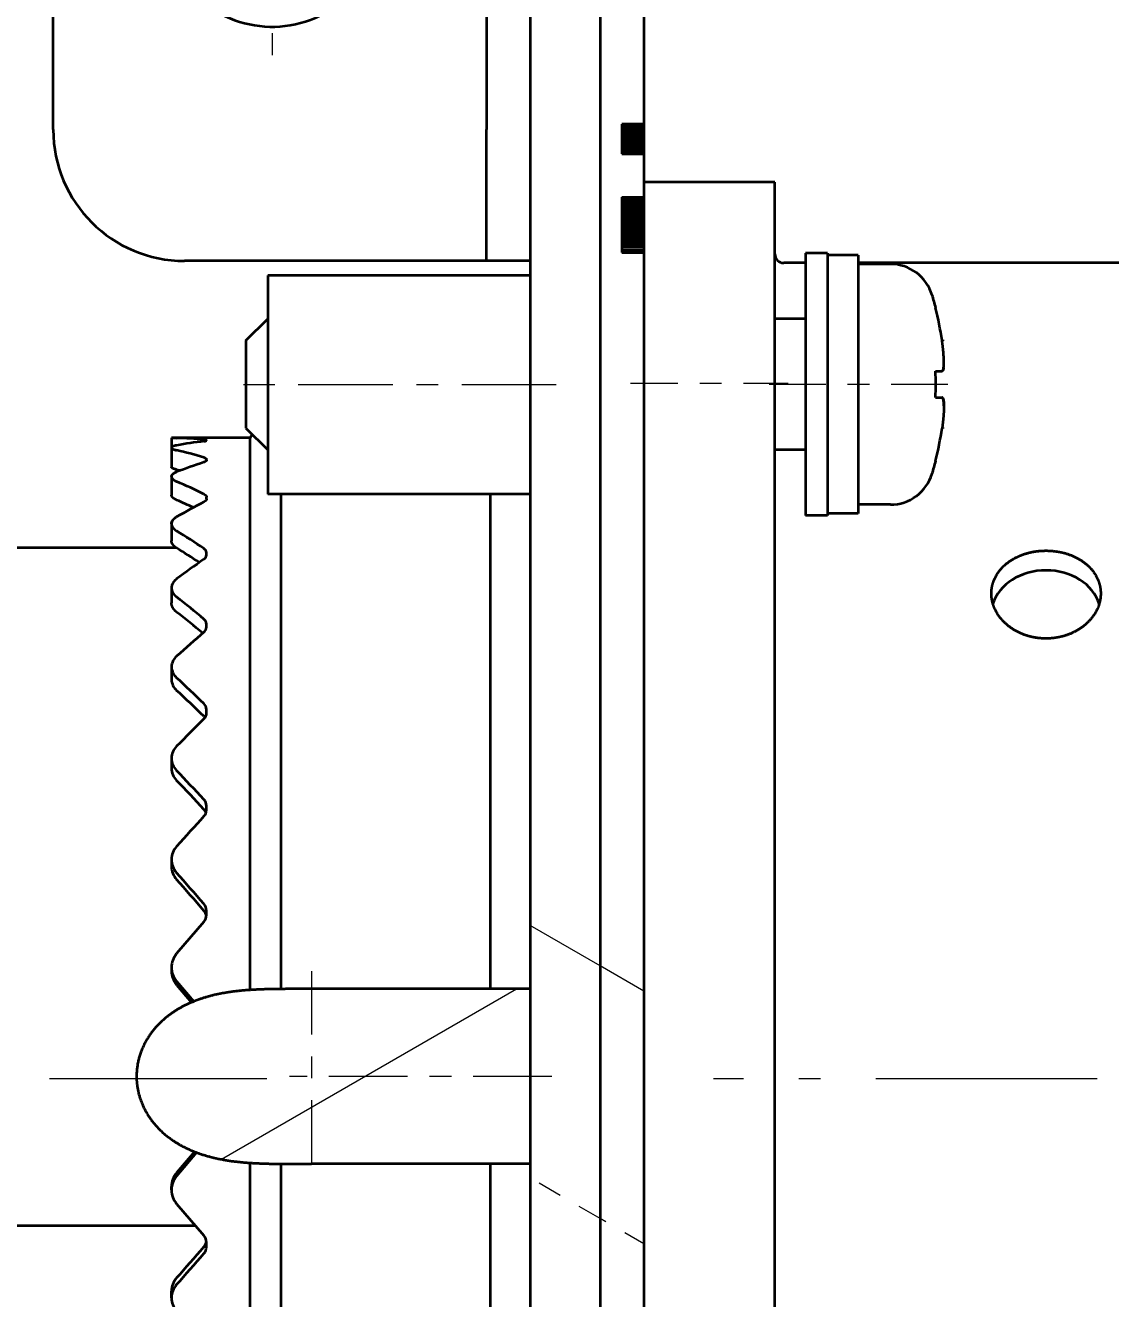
# Model space of a CAD drawing. Extents: x 23 to 417, y 3 to 294.
# Drawn here: x 148.15 to 153.12, y 103.51 to 109.33 of the extents above; entities that cross this region are included whole.
import ezdxf
from ezdxf.enums import TextEntityAlignment as Align

# ---------------------------------------------------------------- set-up
doc = ezdxf.new("R2010")
doc.units = 0
doc.linetypes.add('DASHDOT', pattern=[18.5, 12, -3, 0.5, -3])
doc.linetypes.add('DASHED', pattern=[15, 12, -3])
doc.layers.get('0').update_dxf_attribs({"lineweight": 13})
doc.styles.get("Standard").update_dxf_attribs({"font": 'isocp.shx'})
doc.dimstyles.get("Standard").update_dxf_attribs({"dimtxt": 2.5, "dimasz": 2.5, "dimexe": 1.25, "dimexo": 0.625, "dimtad": 1, "dimtxsty": 'Standard', "dimcen": 2.5, "dimadec": 0, "dimazin": 0, "dimtfac": 1, "dimtmove": 0, "dimatfit": 0, "dimfxl": 0, "dimarcsym": 0})

# ---------------------------------------------------------------- blocks, each defined once
blk = doc.blocks.new('*D488')
at = {"color": 230, "lineweight": 13, "transparency": 16777216}
for p, q in [((150.6607, 111.8515), (183.7206, 111.8515)), ((183.7206, 83.6523), (183.7206, 111.8515)), ((150.6607, 83.6523), (183.7206, 83.6523))]:
    blk.add_line(p, q, dxfattribs=at)
for points in [[(184.2383, 109.9196), (183.7206, 111.8515), (183.203, 109.9196)], [(183.203, 85.5842), (183.7206, 83.6523), (184.2383, 85.5842)]]:
    blk.add_lwpolyline(points, dxfattribs=at)
for s, height, width, p, p2 in [(']', 2, 1.552524, (181.7206, 106.1984), (181.7206, 106.9746)), ('6', 2, 1.295757, (181.7206, 103.6445), (181.7206, 105.1984)), ('[', 2, 1.552523, (181.7206, 101.8682), (181.7206, 102.6445)), ('/', 1, 1.818182, (181.2206, 99.8682), (181.2206, 100.8682)), ('%%p2', 1.4, 1.254643, (181.4206, 96.5671), (181.4206, 98.8682)), ('141', 2, 1.533838, (181.7206, 90.3054), (181.7206, 95.3671))]:
    blk.add_text(s, height=height, rotation=90, dxfattribs=dict(at, width=width)).set_placement(p, p2, align=Align.FIT)
blk = doc.blocks.new('*D490')
at = {"color": 30, "lineweight": 13, "transparency": 16777216}
for p, q in [((151.4607, 111.8515), (178.8964, 111.8515)), ((176.8964, 66.8053), (176.8964, 111.8515))]:
    blk.add_line(p, q, dxfattribs=at)
at = {"color": 30, "lineweight": 13, "ltscale": 0.108962, "transparency": 16777216}
blk.add_line((174.5379, 97.8119), (178.8964, 97.8119), dxfattribs=at)
at = {"color": 30, "lineweight": 13, "transparency": 16777216}
for points in [[(177.414, 109.9196), (176.8964, 111.8515), (176.3787, 109.9196)], [(176.3787, 99.7438), (176.8964, 97.8119), (177.414, 99.7438)]]:
    blk.add_lwpolyline(points, dxfattribs=at)
for s, height, width, p, p2 in [(']', 2, 1.552522, (174.8964, 85.8574), (174.8964, 86.6336)), ('2.76', 2, 1.443275, (174.8964, 78.2194), (174.8964, 84.8574)), ('[', 2, 1.552527, (174.8964, 76.4432), (174.8964, 77.2194)), ('/', 1, 1.818182, (174.3964, 74.4432), (174.3964, 75.4432)), ('70.2', 2, 1.436744, (174.8964, 66.8053), (174.8964, 73.4432))]:
    blk.add_text(s, height=height, rotation=90, dxfattribs=dict(at, width=width)).set_placement(p, p2, align=Align.FIT)
blk = doc.blocks.new('*D491')
at = {"color": 30, "lineweight": 13, "ltscale": 0.321441, "transparency": 16777216}
blk.add_line((133.7807, 115.7119), (133.7807, 128.5695), dxfattribs=at)
at = {"color": 30, "lineweight": 13, "transparency": 16777216}
for p, q in [((172.8727, 100.5898), (172.8727, 128.5695)), ((133.7807, 126.5695), (172.8727, 126.5695))]:
    blk.add_line(p, q, dxfattribs=at)
for points in [[(135.7125, 127.0872), (133.7807, 126.5695), (135.7125, 126.0519)], [(170.9408, 126.0519), (172.8727, 126.5695), (170.9408, 127.0872)]]:
    blk.add_lwpolyline(points, dxfattribs=at)
for s, height, width, p, p2 in [('[', 2, 1.552527, (161.9688, 128.5695), (162.745, 128.5695)), (']', 2, 1.552527, (169.4291, 128.5695), (170.2053, 128.5695)), ('195.5', 2, 1.537044, (145.3681, 128.5695), (153.9599, 128.5695)), ('7.7', 2, 1.51098, (163.745, 128.5695), (168.4291, 128.5695)), ('%%p10', 1.4, 1.55393, (155.1599, 128.8695), (158.9688, 128.8695)), ('/', 1, 1.818182, (159.9688, 129.0695), (160.9688, 129.0695))]:
    blk.add_text(s, height=height, dxfattribs=dict(at, width=width)).set_placement(p, p2, align=Align.FIT)
blk = doc.blocks.new('BLOCK4466')
at = {"color": 7, "linetype": 'DASHDOT', "lineweight": 13, "ltscale": 0.1625}
for p, q in [((43.002, 55.802), (43.002, 49.302)), ((46.252, 52.552), (39.752, 52.552))]:
    blk.add_line(p, q, dxfattribs=at)
blk = doc.blocks.new('BLOCK4554')
at = {"color": 7, "lineweight": 35}
for p, q in [((48.9, 62.602), (48.9, -65.497)), ((50.5, 62.602), (50.5, -78.297)), ((50.5, 51.5), (50.5, 1.5)), ((51.5, 44.889), (51.5, 1.5)), ((54.5, 10.1), (54.5, 41.9))]:
    blk.add_line(p, q, dxfattribs=at)
at = {"color": 7, "lineweight": 35, "ltscale": 0.117598}
for p, q in [((47.9, 52.402), (47.9, 47.698)), ((48.9, 52.402), (48.9, 47.698))]:
    blk.add_line(p, q, dxfattribs=at)
at = {"color": 7, "lineweight": 35, "ltscale": 0.092598}
blk.add_line((37.996, 47.698), (37.996, 51.402), dxfattribs=at)
at = {"color": 7, "lineweight": 35, "ltscale": 0.091872}
blk.add_line((51.5, 51.5), (51.5, 47.825), dxfattribs=at)
at = {"color": 7, "lineweight": 35, "ltscale": 0.0125}
for p, q in [((51, 47.825), (51.5, 47.825)), ((51.5, 47.824), (51, 47.824)), ((51.5, 47.819), (51, 47.819)), ((51.5, 47.812), (51, 47.812)), ((51.5, 47.802), (51, 47.802)), ((51.5, 47.79), (51, 47.79)), ((51.5, 47.776), (51, 47.776)), ((51.5, 47.76), (51, 47.76)), ((51.5, 47.741), (51, 47.741)), ((51.5, 47.721), (51, 47.721)), ((51.5, 47.698), (51, 47.698)), ((51.5, 47.671), (51, 47.671)), ((51.5, 47.641), (51, 47.641)), ((51.5, 47.608), (51, 47.608)), ((51.5, 47.571), (51, 47.571)), ((51.5, 47.531), (51, 47.531)), ((51.5, 47.488), (51, 47.488)), ((51.5, 47.441), (51, 47.441)), ((51.5, 47.391), (51, 47.391)), ((51.5, 47.338), (51, 47.338)), ((51.5, 47.282), (51, 47.282)), ((51.5, 47.224), (51, 47.224)), ((51.5, 47.165), (51, 47.165)), ((51, 47.146), (51.5, 47.146)), ((51, 46.153), (51.5, 46.153)), ((51.5, 46.087), (51, 46.087)), ((51.5, 46.024), (51, 46.024)), ((51.5, 45.964), (51, 45.964)), ((51.5, 45.907), (51, 45.907)), ((51.5, 45.855), (51, 45.855)), ((51.5, 45.807), (51, 45.807)), ((51.5, 45.764), (51, 45.764)), ((51.5, 45.725), (51, 45.725)), ((51.5, 45.69), (51, 45.69)), ((51.5, 45.659), (51, 45.659)), ((51.5, 45.633), (51, 45.633)), ((51.5, 45.612), (51, 45.612)), ((51.5, 45.594), (51, 45.594)), ((51.5, 45.563), (51, 45.563)), ((51.5, 45.532), (51, 45.532)), ((51.5, 45.5), (51, 45.5)), ((51.5, 45.467), (51, 45.467)), ((51.5, 45.434), (51, 45.434)), ((51.5, 45.4), (51, 45.4)), ((51.5, 45.365), (51, 45.365)), ((51.5, 45.33), (51, 45.33)), ((51.5, 45.295), (51, 45.295)), ((51.5, 45.259), (51, 45.259)), ((51.5, 45.219), (51, 45.219)), ((51.5, 45.174), (51, 45.174)), ((51.5, 45.123), (51, 45.123)), ((51.5, 45.067), (51, 45.067)), ((51.5, 45.005), (51, 45.005)), ((51.5, 44.937), (51, 44.937)), ((51, 44.889), (51.5, 44.889)), ((55.7, 44.875), (55.2, 44.875)), ((55.7, 44.875), (55.2, 44.875)), ((55.2, 44.65), (54.7, 44.65)), ((55.7, 38.875), (55.2, 38.875))]:
    blk.add_line(p, q, dxfattribs=at)
at = {"color": 7, "lineweight": 35, "ltscale": 0.016978}
blk.add_line((51, 47.825), (51, 47.146), dxfattribs=at)
at = {"color": 7, "lineweight": 35, "ltscale": 0.000134675}
blk.add_line((51.5, 47.824), (51.5, 47.819), dxfattribs=at)
at = {"color": 7, "lineweight": 35, "ltscale": 0.00018845}
blk.add_line((51.5, 47.819), (51.5, 47.812), dxfattribs=at)
at = {"color": 7, "lineweight": 35, "ltscale": 0.0002426}
blk.add_line((51.5, 47.812), (51.5, 47.802), dxfattribs=at)
at = {"color": 7, "lineweight": 35, "ltscale": 0.0002964}
blk.add_line((51.5, 47.802), (51.5, 47.79), dxfattribs=at)
at = {"color": 7, "lineweight": 35, "ltscale": 0.0003502}
blk.add_line((51.5, 47.79), (51.5, 47.776), dxfattribs=at)
at = {"color": 7, "lineweight": 35, "ltscale": 0.000403975}
blk.add_line((51.5, 47.776), (51.5, 47.76), dxfattribs=at)
at = {"color": 7, "lineweight": 35, "ltscale": 0.00045815}
blk.add_line((51.5, 47.76), (51.5, 47.741), dxfattribs=at)
at = {"color": 7, "lineweight": 35, "ltscale": 0.000511925}
blk.add_line((51.5, 47.741), (51.5, 47.721), dxfattribs=at)
at = {"color": 7, "lineweight": 35, "ltscale": 0.075}
for p, q in [((47.9, 44.698), (47.9, 47.698)), ((48.9, 47.698), (48.9, 44.698)), ((54.5, 46.5), (51.5, 46.5))]:
    blk.add_line(p, q, dxfattribs=at)
at = {"color": 7, "lineweight": 35, "ltscale": 0.000580975}
blk.add_line((51.5, 47.721), (51.5, 47.698), dxfattribs=at)
at = {"color": 7, "lineweight": 35, "ltscale": 0.000664525}
blk.add_line((51.5, 47.698), (51.5, 47.671), dxfattribs=at)
at = {"color": 7, "lineweight": 35, "ltscale": 0.000748825}
blk.add_line((51.5, 47.671), (51.5, 47.641), dxfattribs=at)
at = {"color": 7, "lineweight": 35, "ltscale": 0.000832375}
blk.add_line((51.5, 47.641), (51.5, 47.608), dxfattribs=at)
at = {"color": 7, "lineweight": 35, "ltscale": 0.00091665}
blk.add_line((51.5, 47.608), (51.5, 47.571), dxfattribs=at)
at = {"color": 7, "lineweight": 35, "ltscale": 0.001}
blk.add_line((51.5, 47.571), (51.5, 47.531), dxfattribs=at)
at = {"color": 7, "lineweight": 35, "ltscale": 0.001084}
blk.add_line((51.5, 47.531), (51.5, 47.488), dxfattribs=at)
at = {"color": 7, "lineweight": 35, "ltscale": 0.001168}
blk.add_line((51.5, 47.488), (51.5, 47.441), dxfattribs=at)
at = {"color": 7, "lineweight": 35, "ltscale": 0.001252}
blk.add_line((51.5, 47.441), (51.5, 47.391), dxfattribs=at)
at = {"color": 7, "lineweight": 35, "ltscale": 0.001336}
blk.add_line((51.5, 47.391), (51.5, 47.338), dxfattribs=at)
at = {"color": 7, "lineweight": 35, "ltscale": 0.001398}
blk.add_line((51.5, 47.338), (51.5, 47.282), dxfattribs=at)
at = {"color": 7, "lineweight": 35, "ltscale": 0.001437}
blk.add_line((51.5, 47.282), (51.5, 47.224), dxfattribs=at)
at = {"color": 7, "lineweight": 35, "ltscale": 0.001477}
blk.add_line((51.5, 47.224), (51.5, 47.165), dxfattribs=at)
at = {"color": 7, "lineweight": 35, "ltscale": 0.000479376}
blk.add_line((51.5, 47.165), (51.5, 47.146), dxfattribs=at)
at = {"color": 7, "lineweight": 35, "ltscale": 0.024835}
blk.add_line((51.5, 47.146), (51.5, 46.153), dxfattribs=at)
at = {"color": 7, "lineweight": 35, "ltscale": 0.115}
blk.add_line((54.5, 41.9), (54.5, 46.5), dxfattribs=at)
at = {"color": 7, "lineweight": 35, "ltscale": 0.031578}
blk.add_line((51, 46.153), (51, 44.889), dxfattribs=at)
at = {"color": 7, "lineweight": 35, "ltscale": 0.001662}
blk.add_line((51.5, 46.154), (51.5, 46.087), dxfattribs=at)
at = {"color": 7, "lineweight": 35, "ltscale": 0.001584}
blk.add_line((51.5, 46.087), (51.5, 46.024), dxfattribs=at)
at = {"color": 7, "lineweight": 35, "ltscale": 0.001506}
blk.add_line((51.5, 46.024), (51.5, 45.964), dxfattribs=at)
at = {"color": 7, "lineweight": 35, "ltscale": 0.001412}
blk.add_line((51.5, 45.964), (51.5, 45.907), dxfattribs=at)
at = {"color": 7, "lineweight": 35, "ltscale": 0.001304}
blk.add_line((51.5, 45.907), (51.5, 45.855), dxfattribs=at)
at = {"color": 7, "lineweight": 35, "ltscale": 0.001196}
blk.add_line((51.5, 45.855), (51.5, 45.807), dxfattribs=at)
at = {"color": 7, "lineweight": 35, "ltscale": 0.001087}
blk.add_line((51.5, 45.807), (51.5, 45.764), dxfattribs=at)
at = {"color": 7, "lineweight": 35, "ltscale": 0.000978475}
blk.add_line((51.5, 45.764), (51.5, 45.725), dxfattribs=at)
at = {"color": 7, "lineweight": 35, "ltscale": 0.00087015}
blk.add_line((51.5, 45.725), (51.5, 45.69), dxfattribs=at)
at = {"color": 7, "lineweight": 35, "ltscale": 0.000761775}
blk.add_line((51.5, 45.69), (51.5, 45.659), dxfattribs=at)
at = {"color": 7, "lineweight": 35, "ltscale": 0.000653075}
blk.add_line((51.5, 45.659), (51.5, 45.633), dxfattribs=at)
at = {"color": 7, "lineweight": 35, "ltscale": 0.00054475}
blk.add_line((51.5, 45.633), (51.5, 45.612), dxfattribs=at)
at = {"color": 7, "lineweight": 35, "ltscale": 0.000436025}
blk.add_line((51.5, 45.612), (51.5, 45.594), dxfattribs=at)
at = {"color": 7, "lineweight": 35, "ltscale": 0.0007717}
blk.add_line((51.5, 45.594), (51.5, 45.563), dxfattribs=at)
at = {"color": 7, "lineweight": 35, "ltscale": 0.000786225}
blk.add_line((51.5, 45.563), (51.5, 45.532), dxfattribs=at)
at = {"color": 7, "lineweight": 35, "ltscale": 0.00080145}
blk.add_line((51.5, 45.532), (51.5, 45.5), dxfattribs=at)
at = {"color": 7, "lineweight": 35, "ltscale": 0.000816725}
blk.add_line((51.5, 45.5), (51.5, 45.467), dxfattribs=at)
at = {"color": 7, "lineweight": 35, "ltscale": 0.000831625}
blk.add_line((51.5, 45.467), (51.5, 45.434), dxfattribs=at)
at = {"color": 7, "lineweight": 35, "ltscale": 0.000846475}
blk.add_line((51.5, 45.434), (51.5, 45.4), dxfattribs=at)
at = {"color": 7, "lineweight": 35, "ltscale": 0.00086135}
blk.add_line((51.5, 45.4), (51.5, 45.365), dxfattribs=at)
at = {"color": 7, "lineweight": 35, "ltscale": 0.000876625}
blk.add_line((51.5, 45.365), (51.5, 45.33), dxfattribs=at)
at = {"color": 7, "lineweight": 35, "ltscale": 0.0008915}
blk.add_line((51.5, 45.33), (51.5, 45.295), dxfattribs=at)
at = {"color": 7, "lineweight": 35, "ltscale": 0.00090675}
blk.add_line((51.5, 45.295), (51.5, 45.259), dxfattribs=at)
at = {"color": 7, "lineweight": 35, "ltscale": 0.00098495}
blk.add_line((51.5, 45.259), (51.5, 45.219), dxfattribs=at)
at = {"color": 7, "lineweight": 35, "ltscale": 0.001127}
blk.add_line((51.5, 45.219), (51.5, 45.174), dxfattribs=at)
at = {"color": 7, "lineweight": 35, "ltscale": 0.001269}
blk.add_line((51.5, 45.174), (51.5, 45.123), dxfattribs=at)
at = {"color": 7, "lineweight": 35, "ltscale": 0.001411}
blk.add_line((51.5, 45.123), (51.5, 45.067), dxfattribs=at)
at = {"color": 7, "lineweight": 35, "ltscale": 0.001552}
blk.add_line((51.5, 45.067), (51.5, 45.005), dxfattribs=at)
at = {"color": 7, "lineweight": 35, "ltscale": 0.001694}
blk.add_line((51.5, 45.005), (51.5, 44.937), dxfattribs=at)
at = {"color": 7, "lineweight": 35, "ltscale": 0.001188}
blk.add_line((51.5, 44.937), (51.5, 44.889), dxfattribs=at)
at = {"color": 7, "lineweight": 35, "ltscale": 0.039043}
for p, q in [((55.2, 44.875), (55.2, 43.313)), ((55.7, 44.875), (55.7, 43.313))]:
    blk.add_line(p, q, dxfattribs=at)
at = {"color": 7, "lineweight": 35, "ltscale": 0.0175}
for p, q in [((56.4, 44.825), (55.7, 44.825)), ((56.4, 44.825), (55.7, 44.825)), ((55.2, 43.375), (54.5, 43.375)), ((55.2, 40.375), (54.5, 40.375)), ((56.4, 38.925), (55.7, 38.925))]:
    blk.add_line(p, q, dxfattribs=at)
at = {"color": 7, "lineweight": 35, "ltscale": 0.038393}
blk.add_line((56.4, 44.825), (56.4, 43.289), dxfattribs=at)
at = {"color": 7, "lineweight": 35, "ltscale": 0.172595}
blk.add_line((47.9, 44.698), (40.996, 44.698), dxfattribs=at)
at = {"color": 7, "lineweight": 35, "ltscale": 0.025}
blk.add_line((48.9, 44.698), (47.9, 44.698), dxfattribs=at)
at = {"color": 7, "lineweight": 35, "ltscale": 0.008272}
blk.add_line((48.9, 44.698), (48.9, 44.367), dxfattribs=at)
at = {"color": 7, "lineweight": 35, "ltscale": 0.15}
for p, q in [((62.4, 44.65), (56.4, 44.65)), ((48.9, 44.367), (42.9, 44.367)), ((48.9, 44.367), (42.9, 44.367)), ((48.9, 39.367), (42.9, 39.367))]:
    blk.add_line(p, q, dxfattribs=at)
at = {"color": 7, "lineweight": 35, "ltscale": 0.018478}
for p, q in [((57.139, 44.625), (56.4, 44.625)), ((57.139, 39.125), (56.4, 39.125))]:
    blk.add_line(p, q, dxfattribs=at)
at = {"color": 7, "lineweight": 35, "ltscale": 0.125}
for p, q in [((42.9, 44.367), (42.9, 39.367)), ((48.9, 44.367), (48.9, 39.367)), ((48.9, 28.052), (43.9, 28.052)), ((48.9, 24.052), (43.9, 24.052))]:
    blk.add_line(p, q, dxfattribs=at)
at = {"color": 7, "lineweight": 35, "ltscale": 0.017678}
for p, q in [((42.4, 42.875), (42.9, 43.375)), ((42.4, 42.875), (42.9, 43.375)), ((42.4, 40.875), (42.9, 40.375))]:
    blk.add_line(p, q, dxfattribs=at)
at = {"color": 7, "lineweight": 35, "ltscale": 0.000166027}
for p, q in [((58.171, 43.625), (58.178, 43.625)), ((58.171, 40.125), (58.178, 40.125))]:
    blk.add_line(p, q, dxfattribs=at)
at = {"color": 7, "lineweight": 35, "ltscale": 0.110957}
for p, q in [((55.2, 43.313), (55.2, 38.875)), ((55.7, 43.313), (55.7, 38.875))]:
    blk.add_line(p, q, dxfattribs=at)
at = {"color": 7, "lineweight": 35, "ltscale": 0.109108}
blk.add_line((56.4, 43.289), (56.4, 38.925), dxfattribs=at)
at = {"color": 7, "lineweight": 35, "ltscale": 0.013014}
blk.add_line((42.4, 42.875), (42.4, 42.354), dxfattribs=at)
at = {"color": 7, "lineweight": 35, "ltscale": 0.036986}
blk.add_line((42.4, 42.354), (42.4, 40.875), dxfattribs=at)
at = {"color": 7, "lineweight": 35, "ltscale": 0.003766}
for p, q in [((58.171, 42.175), (58.322, 42.175)), ((58.171, 41.575), (58.322, 41.575))]:
    blk.add_line(p, q, dxfattribs=at)
at = {"color": 7, "lineweight": 35, "ltscale": 0.005153}
blk.add_line((42.4, 40.875), (42.546, 40.729), dxfattribs=at)
at = {"color": 7, "lineweight": 35, "ltscale": 0.002925}
blk.add_line((40.7, 40.65), (40.817, 40.646), dxfattribs=at)
at = {"color": 7, "lineweight": 35, "ltscale": 0.01125}
blk.add_line((40.7, 40.65), (40.7, 40.2), dxfattribs=at)
at = {"color": 7, "lineweight": 35, "ltscale": 0.045}
blk.add_line((42.5, 40.65), (40.7, 40.65), dxfattribs=at)
at = {"color": 7, "lineweight": 35, "ltscale": 0.000220662}
blk.add_line((41.5, 40.59), (41.5, 40.599), dxfattribs=at)
at = {"color": 7, "lineweight": 35, "ltscale": 0.002288}
blk.add_line((42.5, 40.65), (42.546, 40.729), dxfattribs=at)
at = {"color": 7, "lineweight": 35, "ltscale": 0.315547}
blk.add_line((42.5, 28.028), (42.5, 40.65), dxfattribs=at)
at = {"color": 7, "lineweight": 35, "ltscale": 0.011081}
blk.add_line((40.7, 40.427), (40.7, 39.984), dxfattribs=at)
at = {"color": 7, "lineweight": 35, "ltscale": 0.005392}
blk.add_line((40.7, 40.2), (40.7, 39.984), dxfattribs=at)
at = {"color": 7, "lineweight": 35, "ltscale": 0.002172}
blk.add_line((40.817, 39.925), (40.902, 39.905), dxfattribs=at)
at = {"color": 7, "lineweight": 35, "ltscale": 0.00065528}
blk.add_line((41.5, 40.138), (41.5, 40.164), dxfattribs=at)
at = {"color": 7, "lineweight": 35, "ltscale": 0.010575}
blk.add_line((40.7, 39.767), (40.7, 39.344), dxfattribs=at)
at = {"color": 7, "lineweight": 35, "ltscale": 0.010568}
blk.add_line((40.7, 39.766), (40.7, 39.344), dxfattribs=at)
at = {"color": 7, "lineweight": 35, "ltscale": 0.00107}
blk.add_line((41.5, 39.256), (41.5, 39.299), dxfattribs=at)
at = {"color": 7, "lineweight": 35, "ltscale": 0.282909}
blk.add_line((43.207, 28.051), (43.207, 39.367), dxfattribs=at)
at = {"color": 7, "lineweight": 35, "ltscale": 0.282873}
blk.add_line((47.995, 28.052), (47.995, 39.367), dxfattribs=at)
at = {"color": 7, "lineweight": 35, "ltscale": 0.009737}
blk.add_line((40.7, 38.687), (40.7, 38.298), dxfattribs=at)
at = {"color": 7, "lineweight": 35, "ltscale": 0.009748}
blk.add_line((40.7, 38.687), (40.7, 38.297), dxfattribs=at)
at = {"color": 7, "lineweight": 35, "ltscale": 0.327816}
blk.add_line((40.813, 38.136), (27.7, 38.136), dxfattribs=at)
blk.add_line((40.813, 38.136), (27.7, 38.136), dxfattribs=at)
at = {"color": 7, "lineweight": 35, "ltscale": 0.001452}
blk.add_line((41.5, 37.971), (41.5, 38.03), dxfattribs=at)
at = {"color": 7, "lineweight": 35, "ltscale": 0.008625}
blk.add_line((40.7, 37.223), (40.7, 36.878), dxfattribs=at)
at = {"color": 7, "lineweight": 35, "ltscale": 0.00179}
blk.add_line((41.5, 36.323), (41.5, 36.395), dxfattribs=at)
at = {"color": 7, "lineweight": 35, "ltscale": 0.00724}
blk.add_line((40.7, 35.417), (40.7, 35.127), dxfattribs=at)
at = {"color": 7, "lineweight": 35, "ltscale": 0.002074}
blk.add_line((41.5, 34.361), (41.5, 34.444), dxfattribs=at)
at = {"color": 7, "lineweight": 35, "ltscale": 0.000948109}
blk.add_line((41.466, 34.257), (41.442, 34.285), dxfattribs=at)
at = {"color": 7, "lineweight": 35, "ltscale": 0.005634}
blk.add_line((40.7, 33.325), (40.7, 33.1), dxfattribs=at)
at = {"color": 7, "lineweight": 35, "ltscale": 0.002295}
blk.add_line((41.5, 32.145), (41.5, 32.237), dxfattribs=at)
at = {"color": 7, "lineweight": 35, "ltscale": 0.003858}
blk.add_line((40.7, 31.011), (40.7, 30.856), dxfattribs=at)
at = {"color": 7, "lineweight": 35, "ltscale": 0.002446}
for p, q in [((41.5, 29.743), (41.5, 29.841)), ((41.5, 22.159), (41.5, 22.257))]:
    blk.add_line(p, q, dxfattribs=at)
at = {"color": 7, "lineweight": 35, "ltscale": 0.023958}
for p, q in [((41.442, 29.587), (40.817, 28.86)), ((40.817, 23.14), (41.442, 22.413))]:
    blk.add_line(p, q, dxfattribs=at)
at = {"color": 7, "lineweight": 35, "ltscale": 0.001964}
blk.add_line((40.7, 28.544), (40.7, 28.466), dxfattribs=at)
at = {"color": 7, "lineweight": 35, "ltscale": 0.01508}
blk.add_line((40.817, 28.227), (41.207, 27.766), dxfattribs=at)
at = {"color": 7, "lineweight": 35, "ltscale": 0.013185}
blk.add_line((40.817, 28.149), (41.158, 27.746), dxfattribs=at)
at = {"color": 7, "lineweight": 35, "ltscale": 0.1}
blk.add_line((48.9, 28.052), (48.9, 24.052), dxfattribs=at)
at = {"color": 7, "lineweight": 35, "ltscale": 0.015729}
blk.add_line((41.223, 24.332), (40.817, 23.851), dxfattribs=at)
at = {"color": 7, "lineweight": 35, "ltscale": 0.01766}
blk.add_line((41.273, 24.312), (40.817, 23.773), dxfattribs=at)
at = {"color": 7, "lineweight": 35, "ltscale": 0.318151}
blk.add_line((42.5, 11.35), (42.5, 24.076), dxfattribs=at)
at = {"color": 7, "lineweight": 35, "ltscale": 0.28291}
blk.add_line((43.207, 12.737), (43.207, 24.054), dxfattribs=at)
at = {"color": 7, "lineweight": 35, "ltscale": 0.282875}
blk.add_line((47.995, 12.737), (47.995, 24.052), dxfattribs=at)
at = {"color": 7, "lineweight": 35, "ltscale": 0.001943}
blk.add_line((40.7, 23.456), (40.7, 23.534), dxfattribs=at)
at = {"color": 7, "lineweight": 35, "ltscale": 0.338786}
blk.add_line((41.251, 22.634), (27.7, 22.634), dxfattribs=at)
at = {"color": 7, "lineweight": 35, "ltscale": 0.003838}
blk.add_line((40.7, 20.99), (40.7, 21.143), dxfattribs=at)
at = {"color": 7, "lineweight": 35}
for centre, radius, start, end in [((43.002, 52.552), 2.5, 40.5983, 392.6777), ((40.996, 47.698), 3, 180, 270), ((54.7, 44.85), 0.2, 180, 270), ((57.139, 43.625), 1, 16.9578, 90), ((51.367, 41.866), 7.035, 14.4815, 16.9495), ((51.4, 41.875), 6.993, 8.2207, 14.4914), ((51.4, 41.875), 6.993, 8.2207, 14.4914), ((51.399, 41.875), 6.779, 357.4636, 2.5364), ((51.399, 41.875), 6.779, 357.4636, 2.5364), ((57.432, 41.387), 0.931, 359.624, 7.0271), ((51.399, 41.875), 6.994, 345.5091, 351.7788), ((40.547, 30.32), 10.33, 85.0311, 88.5011), ((42.744, 29.853), 10.8, 96.9293, 100.2807), ((41.447, 40.684), 0.109, 267.0924, 299.1972), ((38.2, 29.132), 11.537, 73.6823, 76.8894), ((40.743, 39.998), 0.0454, 197.58, 254.1772), ((45.494, 27.673), 13.066, 108.0688, 110.9748), ((51.367, 41.884), 7.035, 343.0505, 345.5185), ((35.021, 26.252), 14.601, 63.9138, 66.6123), ((57.139, 40.125), 1, 270, 343.0422), ((35.248, 26.371), 14.014, 64.8672, 66.5836), ((49.562, 23.599), 17.576, 117.5177, 119.8384), ((30.295, 21.521), 19.995, 56.1196, 58.2491), ((30.65, 21.721), 19.307, 56.3991, 58.223), ((55.892, 17.227), 25.205, 124.9834, 126.7352), ((41.387, 38.019), 0.114, 5.09, 61.5617), ((41.382, 37.982), 0.119, 299.8219, 354.9135), ((23.158, 14.556), 28.569, 50.2092, 51.8205), ((23.685, 14.899), 27.703, 50.2097, 51.7984), ((41.352, 36.389), 0.148, 2.349, 53.0764), ((65.918, 7.658), 37.606, 130.6066, 131.8719), ((41.347, 36.33), 0.153, 307.8572, 357.579), ((41.029, 35.408), 0.329, 129.927, 178.4178), ((41.042, 35.428), 0.343, 181.7845, 229.0247), ((41.042, 35.138), 0.343, 181.8479, 229.0065), ((12.273, 4.474), 41.915, 45.9021, 47.0792), ((13.1, 5.091), 40.689, 45.8492, 47.0625), ((41.317, 34.441), 0.183, 1.0773, 47.2989), ((41.313, 34.365), 0.188, 313.3554, 358.8702), ((82.559, -7.356), 58.48, 134.67673, 135.54374), ((41.095, 33.32), 0.395, 134.6833, 179.282), ((41.107, 33.331), 0.407, 180.857, 224.6332), ((41.107, 33.106), 0.408, 180.9133, 224.6227), ((-5.175, -10.955), 63.649, 42.9125, 43.73191), ((-3.82, -9.867), 61.763, 42.87557, 43.72038), ((41.286, 32.236), 0.214, 0.4556, 43.4905), ((41.282, 32.007), 0.219, 18.8923, 43.13), ((41.283, 32.147), 0.217, 316.906, 359.4909), ((114.264, -34.796), 98.816, 137.47174, 138.01022), ((41.15, 31.008), 0.45, 137.7372, 179.7001), ((41.159, 31.014), 0.459, 180.3743, 221.8493), ((41.159, 30.86), 0.459, 180.4257, 221.8441), ((-37.537, -38.702), 104.675, 41.01758, 41.53577), ((-35.191, -36.76), 101.53, 40.99415, 41.52856), ((41.263, 29.84), 0.237, 0.1544, 41.1619), ((41.261, 29.744), 0.239, 319.0618, 359.817), ((41.262, 29.685), 0.238, 7.0097, 41.0916), ((41.187, 28.543), 0.487, 139.4707, 179.8831), ((41.192, 28.545), 0.492, 180.1298, 220.3332), ((41.192, 28.467), 0.492, 180.1782, 220.3319), ((41.192, 23.533), 0.492, 139.6699, 179.8692), ((41.192, 23.455), 0.492, 139.6651, 179.8228), ((41.187, 23.457), 0.487, 180.0693, 220.5273), ((41.261, 22.256), 0.239, 0.1866, 40.9459), ((-35.191, 88.76), 101.53, 318.47144, 319.00585), ((41.263, 22.16), 0.237, 318.8481, 359.8554), ((41.262, 22.315), 0.238, 318.9324, 352.9159), ((-37.537, 90.701), 104.675, 318.46423, 318.98242), ((41.159, 21.14), 0.459, 138.1572, 179.6238), ((41.159, 20.986), 0.459, 138.148, 179.5846), ((41.15, 20.992), 0.45, 180.2444, 222.2624)]:
    blk.add_arc(centre, radius, start, end, dxfattribs=at)
blk.add_ellipse((60.7, 36.618), major_axis=(-1.25, 0), ratio=0.803857, start_param=3.38049, end_param=6.045231, dxfattribs=at)
for points, knots in [([(58.356, 42.25), (58.362, 42.291), (58.363, 42.334), (58.364, 42.374), (58.364, 42.439), (58.358, 42.532), (58.357, 42.556), (58.353, 42.611), (58.346, 42.686), (58.34, 42.731), (58.335, 42.785), (58.322, 42.872), (58.322, 42.873), (58.322, 42.874), (58.322, 42.875)], [0, 0, 0, 0, 0, 0, 3.420497, 3.420497, 3.420497, 4.54728, 4.54728, 4.54728, 5.675055, 5.675055, 5.675055, 5.688236, 5.688236, 5.688236, 5.688236, 5.688236, 5.688236]), ([(58.356, 42.25), (58.354, 42.234), (58.351, 42.219), (58.348, 42.208), (58.343, 42.189), (58.331, 42.178), (58.328, 42.176), (58.325, 42.175), (58.322, 42.175)], [0, 0, 0, 0, 0, 0, 1.302594, 1.302594, 1.302594, 1.609999, 1.609999, 1.609999, 1.609999, 1.609999, 1.609999]), ([(58.342, 42.194), (58.349, 42.209), (58.353, 42.227), (58.356, 42.241), (58.36, 42.276), (58.362, 42.312), (58.363, 42.33), (58.363, 42.349), (58.363, 42.369)], [0, 0, 0, 0, 0, 0, 1.456112, 1.456112, 1.456112, 2.871389, 2.871389, 2.871389, 2.871389, 2.871389, 2.871389]), ([(58.356, 41.5), (58.354, 41.516), (58.351, 41.531), (58.348, 41.542), (58.343, 41.561), (58.331, 41.572), (58.328, 41.574), (58.325, 41.575), (58.322, 41.575)], [0, 0, 0, 0, 0, 0, 1.302595, 1.302595, 1.302595, 1.609999, 1.609999, 1.609999, 1.609999, 1.609999, 1.609999]), ([(58.322, 41.575), (58.328, 41.575), (58.333, 41.571), (58.336, 41.567), (58.348, 41.548), (58.353, 41.524), (58.355, 41.51), (58.362, 41.457), (58.364, 41.401), (58.364, 41.364), (58.363, 41.3), (58.358, 41.212), (58.356, 41.181), (58.351, 41.121), (58.342, 41.034), (58.337, 40.991), (58.332, 40.944), (58.322, 40.875)], [0, 0, 0, 0, 0, 0, 0.558095, 0.558095, 0.558095, 2.022327, 2.022327, 2.022327, 4.899778, 4.899778, 4.899778, 6.348261, 6.348261, 6.348261, 7.236675, 7.236675, 7.236675, 7.236675, 7.236675, 7.236675]), ([(40.817, 40.48), (40.782, 40.474), (40.753, 40.466), (40.729, 40.458), (40.709, 40.447), (40.701, 40.435), (40.7, 40.432), (40.7, 40.43), (40.7, 40.427)], [0, 0, 0, 0, 0, 0, 0.4203395, 0.4203395, 0.4203395, 0.5183815, 0.5183815, 0.5183815, 0.5183815, 0.5183815, 0.5183815]), ([(41.442, 40.611), (41.459, 40.61), (41.473, 40.608), (41.486, 40.606), (41.496, 40.603), (41.499, 40.6), (41.5, 40.6), (41.5, 40.599), (41.5, 40.599)], [0, 0, 0, 0, 0, 0, 0.2081963, 0.2081963, 0.2081963, 0.2568371, 0.2568371, 0.2568371, 0.2568371, 0.2568371, 0.2568371]), ([(40.7, 40.427), (40.7, 40.418), (40.708, 40.408), (40.725, 40.397), (40.753, 40.385), (40.791, 40.375), (40.799, 40.372), (40.808, 40.37), (40.817, 40.368)], [0, 0, 0, 0, 0, 0, 0.4073951, 0.4073951, 0.4073951, 0.517034, 0.517034, 0.517034, 0.517034, 0.517034, 0.517034]), ([(41.442, 40.204), (41.459, 40.199), (41.473, 40.193), (41.486, 40.187), (41.496, 40.178), (41.499, 40.169), (41.5, 40.167), (41.5, 40.166), (41.5, 40.164)], [0, 0, 0, 0, 0, 0, 0.2102781, 0.2102781, 0.2102781, 0.2596885, 0.2596885, 0.2596885, 0.2596885, 0.2596885, 0.2596885]), ([(40.817, 39.925), (40.782, 39.933), (40.753, 39.942), (40.729, 39.952), (40.709, 39.964), (40.701, 39.977), (40.7, 39.979), (40.7, 39.982), (40.7, 39.984)], [0, 0, 0, 0, 0, 0, 0.4210374, 0.4210374, 0.4210374, 0.5190961, 0.5190961, 0.5190961, 0.5190961, 0.5190961, 0.5190961]), ([(41.5, 40.138), (41.5, 40.13), (41.496, 40.123), (41.488, 40.115), (41.473, 40.107), (41.454, 40.099), (41.45, 40.097), (41.446, 40.096), (41.442, 40.095)], [0, 0, 0, 0, 0, 0, 0.2050823, 0.2050823, 0.2050823, 0.2600143, 0.2600143, 0.2600143, 0.2600143, 0.2600143, 0.2600143]), ([(40.7, 39.767), (40.7, 39.786), (40.708, 39.805), (40.724, 39.823), (40.753, 39.844), (40.791, 39.862), (40.799, 39.866), (40.808, 39.87), (40.817, 39.873)], [0, 0, 0, 0, 0, 0, 0.4142871, 0.4142871, 0.4142871, 0.5245719, 0.5245719, 0.5245719, 0.5245719, 0.5245719, 0.5245719]), ([(40.817, 39.873), (40.782, 39.86), (40.752, 39.845), (40.729, 39.828), (40.709, 39.805), (40.701, 39.781), (40.7, 39.776), (40.7, 39.771), (40.7, 39.767)], [0, 0, 0, 0, 0, 0, 0.4264441, 0.4264441, 0.4264441, 0.526749, 0.526749, 0.526749, 0.526749, 0.526749, 0.526749]), ([(40.7, 39.767), (40.7, 39.747), (40.708, 39.728), (40.724, 39.708), (40.753, 39.685), (40.791, 39.665), (40.799, 39.661), (40.808, 39.657), (40.817, 39.653)], [0, 0, 0, 0, 0, 0, 0.4153828, 0.4153828, 0.4153828, 0.526244, 0.526244, 0.526244, 0.526244, 0.526244, 0.526244]), ([(40.817, 39.23), (40.782, 39.245), (40.753, 39.262), (40.729, 39.281), (40.709, 39.305), (40.701, 39.33), (40.7, 39.334), (40.7, 39.339), (40.7, 39.344)], [0, 0, 0, 0, 0, 0, 0.4277358, 0.4277358, 0.4277358, 0.5280701, 0.5280701, 0.5280701, 0.5280701, 0.5280701, 0.5280701]), ([(41.442, 39.366), (41.459, 39.357), (41.474, 39.347), (41.486, 39.336), (41.496, 39.322), (41.499, 39.307), (41.5, 39.304), (41.5, 39.302), (41.5, 39.299)], [0, 0, 0, 0, 0, 0, 0.2142678, 0.2142678, 0.2142678, 0.2651141, 0.2651141, 0.2651141, 0.2651141, 0.2651141, 0.2651141]), ([(41.5, 39.256), (41.5, 39.244), (41.496, 39.232), (41.488, 39.22), (41.473, 39.206), (41.454, 39.194), (41.45, 39.191), (41.446, 39.189), (41.442, 39.187)], [0, 0, 0, 0, 0, 0, 0.2100145, 0.2100145, 0.2100145, 0.265682, 0.265682, 0.265682, 0.265682, 0.265682, 0.265682]), ([(40.7, 38.687), (40.7, 38.715), (40.708, 38.743), (40.724, 38.77), (40.753, 38.802), (40.791, 38.829), (40.799, 38.834), (40.808, 38.84), (40.817, 38.845)], [0, 0, 0, 0, 0, 0, 0.4259288, 0.4259288, 0.4259288, 0.5379184, 0.5379184, 0.5379184, 0.5379184, 0.5379184, 0.5379184]), ([(40.817, 38.845), (40.782, 38.825), (40.752, 38.802), (40.729, 38.777), (40.709, 38.743), (40.701, 38.708), (40.7, 38.701), (40.7, 38.694), (40.7, 38.687)], [0, 0, 0, 0, 0, 0, 0.4358338, 0.4358338, 0.4358338, 0.5395267, 0.5395267, 0.5395267, 0.5395267, 0.5395267, 0.5395267]), ([(40.7, 38.687), (40.7, 38.659), (40.708, 38.631), (40.724, 38.603), (40.753, 38.57), (40.791, 38.541), (40.799, 38.535), (40.808, 38.529), (40.817, 38.524)], [0, 0, 0, 0, 0, 0, 0.4269056, 0.4269056, 0.4269056, 0.5395314, 0.5395314, 0.5395314, 0.5395314, 0.5395314, 0.5395314]), ([(40.817, 38.134), (40.782, 38.155), (40.752, 38.18), (40.729, 38.206), (40.709, 38.241), (40.701, 38.277), (40.7, 38.284), (40.7, 38.291), (40.7, 38.297)], [0, 0, 0, 0, 0, 0, 0.4375395, 0.4375395, 0.4375395, 0.5412682, 0.5412682, 0.5412682, 0.5412682, 0.5412682, 0.5412682]), ([(59.45, 37.093), (59.45, 37.187), (59.464, 37.281), (59.492, 37.374), (59.574, 37.551), (59.706, 37.705), (59.783, 37.775), (59.929, 37.879), (60.095, 37.957), (60.166, 37.985), (60.311, 38.031), (60.464, 38.059), (60.543, 38.069), (60.621, 38.073), (60.7, 38.073)], [0, 0, 0, 0, 0, 0, 0.961566, 0.961566, 0.961566, 1.944115, 1.944115, 1.944115, 2.614117, 2.614117, 2.614117, 3.29546, 3.29546, 3.29546, 3.29546, 3.29546, 3.29546]), ([(60.7, 38.073), (60.857, 38.073), (61.013, 38.055), (61.164, 38.018), (61.411, 37.921), (61.618, 37.774), (61.697, 37.702), (61.828, 37.548), (61.909, 37.371), (61.936, 37.279), (61.95, 37.187), (61.95, 37.093)], [0, 0, 0, 0, 0, 0, 1.357882, 1.357882, 1.357882, 2.348952, 2.348952, 2.348952, 3.296092, 3.296092, 3.296092, 3.296092, 3.296092, 3.296092]), ([(40.817, 37.426), (40.782, 37.4), (40.752, 37.371), (40.729, 37.338), (40.709, 37.294), (40.701, 37.249), (40.7, 37.24), (40.7, 37.232), (40.7, 37.223)], [0, 0, 0, 0, 0, 0, 0.447194, 0.447194, 0.447194, 0.5549164, 0.5549164, 0.5549164, 0.5549164, 0.5549164, 0.5549164]), ([(40.7, 37.223), (40.7, 37.187), (40.708, 37.15), (40.724, 37.114), (40.753, 37.072), (40.791, 37.035), (40.799, 37.028), (40.808, 37.02), (40.817, 37.013)], [0, 0, 0, 0, 0, 0, 0.4405469, 0.4405469, 0.4405469, 0.5552521, 0.5552521, 0.5552521, 0.5552521, 0.5552521, 0.5552521]), ([(60.701, 36.064), (60.544, 36.064), (60.387, 36.085), (60.236, 36.125), (59.989, 36.231), (59.783, 36.389), (59.705, 36.465), (59.574, 36.628), (59.491, 36.811), (59.464, 36.905), (59.45, 36.999), (59.45, 37.093)], [0, 0, 0, 0, 0, 0, 1.360047, 1.360047, 1.360047, 2.358698, 2.358698, 2.358698, 3.311618, 3.311618, 3.311618, 3.311618, 3.311618, 3.311618]), ([(61.95, 37.093), (61.95, 36.998), (61.936, 36.903), (61.908, 36.808), (61.81, 36.593), (61.647, 36.408), (61.535, 36.316), (61.342, 36.199), (61.126, 36.123), (61.051, 36.103), (60.936, 36.08), (60.819, 36.068), (60.78, 36.065), (60.74, 36.064), (60.701, 36.064)], [0, 0, 0, 0, 0, 0, 0.966888, 0.966888, 0.966888, 2.295867, 2.295867, 2.295867, 2.974267, 2.974267, 2.974267, 3.317202, 3.317202, 3.317202, 3.317202, 3.317202, 3.317202]), ([(40.817, 36.668), (40.782, 36.696), (40.752, 36.727), (40.729, 36.761), (40.709, 36.806), (40.701, 36.851), (40.7, 36.86), (40.7, 36.869), (40.7, 36.878)], [0, 0, 0, 0, 0, 0, 0.4490898, 0.4490898, 0.4490898, 0.5568485, 0.5568485, 0.5568485, 0.5568485, 0.5568485, 0.5568485]), ([(43.9, 28.052), (43.711, 28.052), (43.522, 28.052), (43.333, 28.052), (43.023, 28.051), (42.71, 28.04), (42.589, 28.035), (42.322, 28.018), (42.053, 27.986), (41.905, 27.963), (41.62, 27.907), (41.341, 27.821), (41.208, 27.772), (40.955, 27.66), (40.721, 27.516), (40.613, 27.437), (40.348, 27.212), (40.139, 26.938), (40.038, 26.752), (39.91, 26.397), (39.887, 26.024), (39.899, 25.858), (39.966, 25.526), (40.115, 25.218), (40.212, 25.07), (40.45, 24.786), (40.752, 24.56), (40.924, 24.459), (41.23, 24.317), (41.553, 24.219), (41.687, 24.186), (42.052, 24.112), (42.419, 24.076), (42.648, 24.064), (43.038, 24.054), (43.421, 24.052), (43.581, 24.052), (43.741, 24.052), (43.9, 24.052)], [0, 0, 0, 0, 0, 0, 1.335031, 1.335031, 1.335031, 2.160431, 2.160431, 2.160431, 3.159388, 3.159388, 3.159388, 4.101224, 4.101224, 4.101224, 5.006892, 5.006892, 5.006892, 6.463254, 6.463254, 6.463254, 7.626661, 7.626661, 7.626661, 8.839875, 8.839875, 8.839875, 10.168315, 10.168315, 10.168315, 11.089224, 11.089224, 11.089224, 12.649911, 12.649911, 12.649911, 13.777481, 13.777481, 13.777481, 13.777481, 13.777481, 13.777481])]:
    blk.add_open_spline(points, degree=5, knots=knots, dxfattribs=at)
blk = doc.blocks.new('BLOCK4610')
at = {"color": 7, "lineweight": 13, "ltscale": 0.028868}
blk.add_line((51.5, 28.001), (50.5, 28.579), dxfattribs=at)
at = {"color": 7, "linetype": 'DASHED', "lineweight": 13, "ltscale": 0.028868}
blk.add_line((51.5, 22.228), (50.5, 22.805), dxfattribs=at)
blk = doc.blocks.new('BLOCK4611')
at = {"color": 7, "lineweight": 13, "ltscale": 0.194742}
blk.add_line((41.842, 24.158), (48.588, 28.052), dxfattribs=at)
blk = doc.blocks.new('BLOCK4612')
at = {"color": 7, "lineweight": 13, "ltscale": 0.046188}
blk.add_line((50.5, 28.579), (48.9, 29.503), dxfattribs=at)
at = {"color": 7, "linetype": 'DASHED', "lineweight": 13, "ltscale": 0.046188}
blk.add_line((50.5, 22.805), (48.9, 23.729), dxfattribs=at)

msp = doc.modelspace()

# ---------------------------------------------------------------- linework, layer by layer
at = {"color": 7, "linetype": 'DASHDOT', "lineweight": 13, "ltscale": 0.000266705}
msp.add_line((152.3547, 107.8868), (152.344, 107.8868), dxfattribs=at)
at = {"color": 7, "linetype": 'DASHDOT', "lineweight": 13, "ltscale": 0.018}
msp.add_line((150.9207, 107.6918), (151.6407, 107.6918), dxfattribs=at)
at = {"color": 7, "linetype": 'DASHDOT', "lineweight": 13, "ltscale": 0.036003}
msp.add_line((150.5807, 107.6853), (149.1405, 107.6853), dxfattribs=at)
at = {"color": 7, "linetype": 'DASHDOT', "lineweight": 13, "ltscale": 0.003}
msp.add_line((149.1507, 107.6868), (149.2707, 107.6868), dxfattribs=at)
at = {"color": 7, "linetype": 'DASHDOT', "lineweight": 13, "ltscale": 0.021577}
msp.add_line((152.3717, 107.6868), (151.5086, 107.6868), dxfattribs=at)
at = {"color": 7, "linetype": 'DASHDOT', "lineweight": 13, "ltscale": 0.000258598}
msp.add_line((152.3544, 107.4868), (152.344, 107.4868), dxfattribs=at)
at = {"color": 7, "linetype": 'DASHDOT', "lineweight": 13, "ltscale": 0.024129}
msp.add_line((149.4607, 105.0032), (149.4607, 104.0381), dxfattribs=at)
at = {"color": 7, "linetype": 'DASHDOT', "lineweight": 13, "ltscale": 0.082793}
msp.add_line((149.2563, 104.5118), (145.9446, 104.5118), dxfattribs=at)
at = {"color": 7, "linetype": 'DASHDOT', "lineweight": 13, "ltscale": 0.030003}
msp.add_line((150.5607, 104.5223), (149.3605, 104.5223), dxfattribs=at)
at = {"color": 7, "linetype": 'DASHDOT', "lineweight": 13, "ltscale": 0.084303}
msp.add_line((154.6717, 104.5118), (151.2995, 104.5118), dxfattribs=at)

# ---------------------------------------------------------------- block references
at = {"lineweight": 0, "xscale": 0.2, "yscale": 0.2, "zscale": 0.2}
for name in ['BLOCK4554', 'BLOCK4612', 'BLOCK4466', 'BLOCK4610', 'BLOCK4611']:
    msp.add_blockref(name, (140.6807, 99.3118), dxfattribs=at)

# ---------------------------------------------------------------- dimensions: what is measured, and where the dimension line sits
at = {"color": 0, "lineweight": 0}
for base, p1, p2, angle, text, override, picture, middle, dimtype in [((133.7807, 126.5695), (172.8727, 99.5898), (133.7807, 114.7119), 179.99905, '<>{}{%%p10}', {"dimlfac": 5, "dimtol": 0, "dimlim": 0, "dimtp": 10, "dimtm": 10}, '*D491', (157.7867, 126.5695), 160), ((183.7206, 83.6523), (150.4607, 111.8515), (150.4607, 83.6523), 270, '<>{}{%%p2}', {"dimlfac": 5, "dimtol": 0, "dimlim": 0, "dimtp": 2, "dimtm": 2}, '*D488', (183.7206, 98.64), 161)]:
    dim = msp.add_linear_dim(base=base, p1=p1, p2=p2, angle=angle, text=text, dimstyle='Standard', override=override, dxfattribs=at)
    dim.commit()
    dim.dimension.update_dxf_attribs({"geometry": picture, "text_midpoint": middle, "dimtype": dimtype})
dim = msp.add_linear_dim(base=(176.89638, 97.81191), p1=(150.46065, 111.85148), p2=(173.53791, 97.81191), angle=269.99857, dimstyle='Standard', override={"dimlfac": 5}, dxfattribs=at)
dim.commit()
dim.dimension.update_dxf_attribs({"geometry": '*D490', "text_midpoint": (176.89638, 76.71944), "dimtype": 160})

doc.saveas('drawing.dxf')
